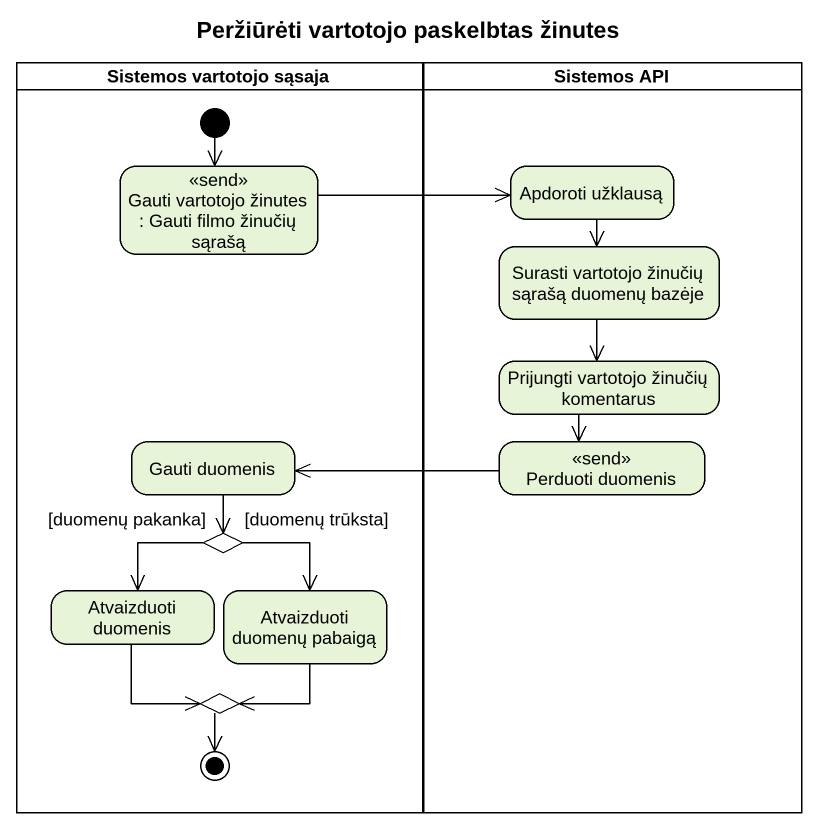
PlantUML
@startuml
title Peržiūrėti vartotojo paskelbtas žinutes
hide empty description
state "Sistemos vartotojo sąsaja" as Sistemos_vartotojo_sąsaja <<partition>> {
  state "Gauti vartotojo žinutes : Gauti filmo žinučių sąrašą" as Gauti_vartotojo_žinutes <<send>>
  state "Gauti duomenis" as Gauti_duomenis
  state choice1 <<choice>>
  state "Atvaizduoti duomenis" as Atvaizduoti_duomenis
  state "Atvaizduoti duomenų pabaigą" as Atvaizduoti_duomenų_pabaigą
  state choice2 <<choice>>
  [*] --> Gauti_vartotojo_žinutes
  choice2 --> [*]
}
state "Sistemos API" as Sistemos_API <<partition>> {
  state "Apdoroti užklausą" as Apdoroti_užklausą
  state "Surasti vartotojo žinučių sąrašą duomenų bazėje" as Surasti_vartotojo_žinučių
  state "Prijungti vartotojo žinučių komentarus" as Prijungti_vartotojo_žinučių
  state "Perduoti duomenis" as Perduoti_duomenis <<send>>
}
Gauti_vartotojo_žinutes -right-> Apdoroti_užklausą
Apdoroti_užklausą --> Surasti_vartotojo_žinučių
Surasti_vartotojo_žinučių --> Prijungti_vartotojo_žinučių
Prijungti_vartotojo_žinučių --> Perduoti_duomenis
Gauti_duomenis --> choice1
Perduoti_duomenis -left-> Gauti_duomenis
choice1 --> Atvaizduoti_duomenis : [duomenų pakanka]
choice1 --> Atvaizduoti_duomenų_pabaigą : [duomenų trūksta]
Atvaizduoti_duomenis --> choice2
Atvaizduoti_duomenų_pabaigą --> choice2
@enduml
